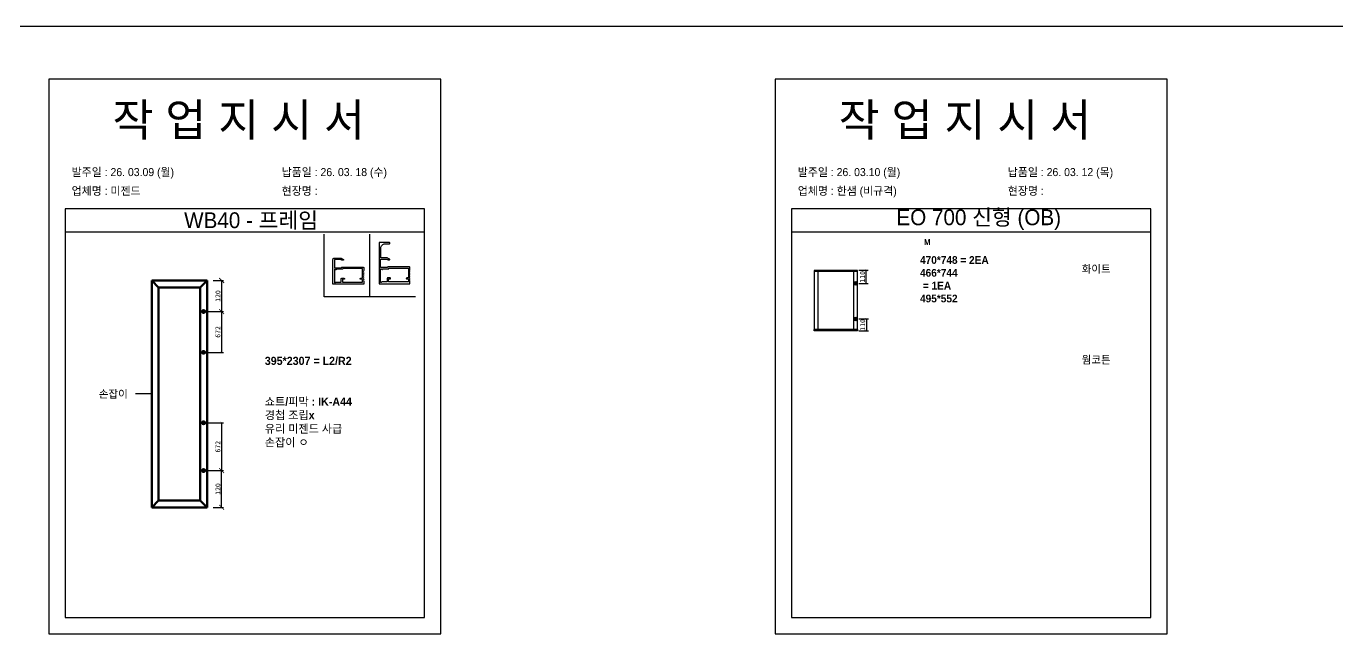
# Model space of a CAD drawing. Header units: millimetres. Extents: x -44117 to 256353, y -2095463 to 65325.
# Drawn here: x 117864 to 124486, y -773344 to -770276 of the extents above; entities that cross this region are included whole.
import ezdxf

# ---------------------------------------------------------------- set-up
doc = ezdxf.new("R2010")
doc.units = ezdxf.units.MM
doc.header["$LTSCALE"] = 10
doc.layers.add('Layer1', color=7, linetype='Continuous', lineweight=70)
doc.styles.add('MtX_Gulim', font='')
doc.styles.get('MtX_Gulim').set_extended_font_data('Gulim', bold=True)
doc.dimstyles.new('ISO-25', dxfattribs={"dimtxt": 2.5, "dimasz": 2.5, "dimexe": 1, "dimexo": 1, "dimtad": 1, "dimtxsty": 'Standard', "dimblk": 'ARCHTICK', "dimcen": 2.5, "dimadec": 0, "dimazin": 0, "dimtfac": 1, "dimtmove": 0, "dimatfit": 3, "dimfxl": 0, "dimarcsym": 0})

# ---------------------------------------------------------------- blocks, each defined once
blk = doc.blocks.new('_ArchTick')
at = {"color": 0, "linetype": 'ByBlock', "const_width": 0.15}
blk.add_lwpolyline([(-0.5, -0.5), (0.5, 0.5)], dxfattribs=at)
blk = doc.blocks.new('*D5087')
at = {"color": 0, "lineweight": -2}
for p, q in [((118801.1, -772520.4), (118861.5, -772520.4)), ((118851.5, -772706.1), (118851.5, -772520.4)), ((118808.1, -772706.1), (118861.5, -772706.1))]:
    blk.add_line(p, q, dxfattribs=at)
at = {"layer": 'Defpoints', "color": 0}
for p in [(118771.1, -772520.4), (118851.5, -772520.4), (118778.1, -772706.1)]:
    blk.add_point(p, dxfattribs=at)
at = {"color": 0, "lineweight": -2, "xscale": 25, "yscale": 25, "zscale": 25}
for p, rotation in [((118851.5, -772520.4), 90), ((118851.5, -772706.1), 270)]:
    blk.add_blockref('_ArchTick', p, dxfattribs=dict(at, rotation=rotation))
at = {"color": 0, "insert": (118832.7, -772613.2), "char_height": 25, "attachment_point": 5, "rotation": 90}
blk.add_mtext('120', dxfattribs=at)
blk = doc.blocks.new('*D5088')
at = {"color": 0, "lineweight": -2}
for p, q in [((118808.1, -771559.9), (118861.5, -771559.9)), ((118851.5, -771559.9), (118851.5, -771717.1)), ((118801.1, -771717.1), (118861.5, -771717.1))]:
    blk.add_line(p, q, dxfattribs=at)
at = {"layer": 'Defpoints', "color": 0}
for p in [(118778.1, -771559.9), (118771.1, -771717.1), (118851.5, -771717.1)]:
    blk.add_point(p, dxfattribs=at)
at = {"color": 0, "lineweight": -2, "xscale": 25, "yscale": 25, "zscale": 25}
for p, rotation in [((118851.5, -771559.9), 90), ((118851.5, -771717.1), 270)]:
    blk.add_blockref('_ArchTick', p, dxfattribs=dict(at, rotation=rotation))
at = {"color": 0, "insert": (118832.7, -771638.5), "char_height": 25, "attachment_point": 5, "rotation": 90}
blk.add_mtext('120', dxfattribs=at)
blk = doc.blocks.new('*D5089')
at = {"color": 0, "lineweight": -2}
for p, q in [((118775.6, -772278.5), (118861.5, -772278.5)), ((118851.5, -772278.5), (118851.5, -772520.4)), ((118775.6, -772520.4), (118861.5, -772520.4))]:
    blk.add_line(p, q, dxfattribs=at)
at = {"layer": 'Defpoints', "color": 0}
for p in [(118760.6, -772278.5), (118760.6, -772520.4), (118851.5, -772520.4)]:
    blk.add_point(p, dxfattribs=at)
at = {"color": 0, "lineweight": -2, "xscale": 10, "yscale": 10, "zscale": 10}
for p, rotation in [((118851.5, -772278.5), 90), ((118851.5, -772520.4), 270)]:
    blk.add_blockref('_ArchTick', p, dxfattribs=dict(at, rotation=rotation))
at = {"color": 0, "insert": (118832.7, -772399.5), "char_height": 25, "attachment_point": 5, "rotation": 90}
blk.add_mtext('672', dxfattribs=at)
blk = doc.blocks.new('*D5090')
at = {"color": 0, "lineweight": -2}
for p, q in [((118775.6, -771717.1), (118861.5, -771717.1)), ((118851.5, -771717.1), (118851.5, -771923)), ((118775.6, -771923), (118861.5, -771923))]:
    blk.add_line(p, q, dxfattribs=at)
at = {"layer": 'Defpoints', "color": 0}
for p in [(118760.6, -771717.1), (118760.6, -771923), (118851.5, -771923)]:
    blk.add_point(p, dxfattribs=at)
at = {"color": 0, "lineweight": -2, "xscale": 10, "yscale": 10, "zscale": 10}
for p, rotation in [((118851.5, -771717.1), 90), ((118851.5, -771923), 270)]:
    blk.add_blockref('_ArchTick', p, dxfattribs=dict(at, rotation=rotation))
at = {"color": 0, "insert": (118832.7, -771820), "char_height": 25, "attachment_point": 5, "rotation": 90}
blk.add_mtext('672', dxfattribs=at)
blk = doc.blocks.new('*D5093')
at = {"color": 0, "lineweight": -2}
for p, q in [((122070, -771508.8), (122118.2, -771508.8)), ((122108.2, -771574.5), (122108.2, -771508.8)), ((122070, -771574.5), (122118.2, -771574.5))]:
    blk.add_line(p, q, dxfattribs=at)
at = {"layer": 'Defpoints', "color": 0}
for p in [(122055, -771508.8), (122108.2, -771508.8), (122055, -771574.5)]:
    blk.add_point(p, dxfattribs=at)
at = {"color": 0, "lineweight": -2, "xscale": 10, "yscale": 10, "zscale": 10}
for p, rotation in [((122108.2, -771508.8), 90), ((122108.2, -771574.5), 270)]:
    blk.add_blockref('_ArchTick', p, dxfattribs=dict(at, rotation=rotation))
at = {"color": 0, "insert": (122089.4, -771541.7), "char_height": 25, "attachment_point": 5, "rotation": 90}
blk.add_mtext('110', dxfattribs=at)
blk = doc.blocks.new('*D5094')
at = {"color": 0, "lineweight": -2}
for p, q in [((122070, -771754.6), (122119, -771754.6)), ((122109, -771754.6), (122109, -771814.3)), ((122070, -771814.3), (122119, -771814.3))]:
    blk.add_line(p, q, dxfattribs=at)
at = {"layer": 'Defpoints', "color": 0}
for p in [(122055, -771754.6), (122055, -771814.3), (122109, -771814.3)]:
    blk.add_point(p, dxfattribs=at)
at = {"color": 0, "lineweight": -2, "xscale": 10, "yscale": 10, "zscale": 10}
for p, rotation in [((122109, -771754.6), 90), ((122109, -771814.3), 270)]:
    blk.add_blockref('_ArchTick', p, dxfattribs=dict(at, rotation=rotation))
at = {"color": 0, "insert": (122090.3, -771784.5), "char_height": 25, "attachment_point": 5, "rotation": 90}
blk.add_mtext('110', dxfattribs=at)

msp = doc.modelspace()

# ---------------------------------------------------------------- linework, layer by layer
at = {"color": 1}
for p, q in [((104015.69829, -770275.88418), (196284.84516, -770275.88418)), ((104015.69829, -770275.88418), (196284.84516, -770275.88418)), ((118498.1006, -772133.00016), (118417.03661, -772133.00016))]:
    msp.add_line(p, q, dxfattribs=at)
for p, q in [((119876.64892, -771197.88735), (118061.14853, -771197.88735)), ((123545.36082, -771197.88735), (121729.86043, -771197.88735)), ((119876.64892, -771315.77699), (118061.14853, -771315.77699)), ((119368.99291, -771643.05731), (119368.99291, -771326.22564)), ((119600.39576, -771643.05731), (119600.39576, -771326.22564)), ((123545.36082, -771315.77699), (121729.86043, -771315.77699)), ((121844.56952, -771509.05661), (121844.56952, -771814.07494)), ((122064.48791, -771509.4516), (121844.56952, -771509.4516)), ((122064.48791, -771515.4203), (121844.56952, -771515.4203)), ((122064.26847, -771508.83717), (121844.78896, -771508.83717)), ((121864.09947, -771514.98143), (121864.09947, -771807.71126)), ((122044.73852, -771807.71126), (122044.73852, -771515.4203)), ((122063.39072, -771515.4203), (122063.39072, -771508.83717)), ((122064.48791, -771814.07494), (122064.48791, -771509.05661)), ((119831.79861, -771643.05731), (119368.99291, -771643.05731)), ((122064.48791, -771807.71126), (121844.56952, -771807.71126)), ((122064.48791, -771813.67996), (121844.56952, -771813.67996)), ((122064.26847, -771814.29439), (121844.78896, -771814.29439)), ((121845.66671, -771814.29439), (121845.66671, -771807.71126)), ((122063.39072, -771807.71126), (122063.39072, -771814.29439))]:
    msp.add_line(p, q)
for points in [[(117978.62579, -773344.45754), (119959.17167, -773344.45754), (119959.17167, -770543.39979), (117978.62579, -770543.39979)], [(121647.33769, -773344.45754), (123627.88357, -773344.45754), (123627.88357, -770543.39979), (121647.33769, -770543.39979)]]:
    msp.add_lwpolyline(points, close=True)
for points in [[(118061.14853, -771197.88735), (118061.14853, -773261.93479), (119876.64892, -773261.93479), (119876.64892, -771197.88735)], [(121729.86043, -771197.88735), (121729.86043, -773261.93479), (123545.36082, -773261.93479), (123545.36082, -771197.88735)]]:
    msp.add_lwpolyline(points)
at = {"color": 7, "elevation": 0}
for points in [[(119802.99716, -771574.49545), (119802.99716, -771561.59545), (119801.19716, -771559.79545), (119802.99716, -771557.99545), (119801.19716, -771556.19545), (119802.99716, -771554.39545), (119801.19716, -771552.59545), (119802.99716, -771550.79545), (119801.19716, -771548.99545), (119802.99716, -771547.19545), (119801.19716, -771545.39545), (119802.99716, -771543.59545), (119801.19716, -771541.79545), (119802.99716, -771539.99545), (119801.19716, -771538.19545), (119802.99716, -771536.39545), (119801.19716, -771534.59545), (119802.99716, -771532.79545), (119801.19716, -771530.99545), (119802.99716, -771529.19545), (119801.19716, -771527.39545), (119802.99716, -771525.59545), (119801.19716, -771523.79545), (119802.99716, -771521.99545), (119801.19716, -771520.19545), (119802.99716, -771518.39545), (119801.19716, -771516.59545), (119802.99716, -771514.79545), (119801.19716, -771512.99545), (119802.99716, -771511.19545), (119801.19716, -771509.39545), (119802.99716, -771507.59545), (119802.99716, -771494.69545, 0.4142135624), (119799.99716, -771491.69545), (119691.99716, -771491.69545, 0.4142135624), (119690.19716, -771493.49545), (119690.19716, -771494.09545, -0.4142135624), (119688.99716, -771495.29545), (119655.99716, -771495.29545, -0.4142135624), (119654.19716, -771493.49545), (119654.19716, -771453.89545, -0.4142135624), (119655.99716, -771452.09545), (119688.99716, -771452.09545, -0.4142135624), (119690.19716, -771453.29545), (119690.19716, -771453.89545, 0.4142135624), (119691.99716, -771455.69545), (119699.19716, -771455.69545, 0.855700792), (119699.74697, -771452.18147), (119688.70072, -771446.09545), (119655.99716, -771446.09545), (119655.99716, -771396.17422, -0.4173893777), (119677.1033, -771375.29545), (119680.14505, -771375.29545, 0.118515719), (119681.78141, -771374.90205, -0.2466321039), (119684.5711, -771374.93483, 0.2301863539), (119687.71899, -771374.93483), (119687.71899, -771374.93483, -0.2466321039), (119690.50868, -771374.90205, 0.2404082058), (119693.78141, -771374.90205, -0.2466321039), (119696.5711, -771374.93483, 0.1244779229), (119697.99716, -771375.29545, 0.4142135624), (119700.99716, -771372.29545), (119700.99716, -771371.09545, 0.4142135624), (119697.99716, -771368.09545), (119649.99716, -771368.09545, 0.4142135624), (119646.99716, -771371.09545), (119646.99716, -771575.69545, 0.4142135624), (119648.79716, -771577.49545), (119799.99716, -771577.49545, 0.4142135624), (119802.99716, -771574.49545)], [(119570.04297, -771496.32442), (119570.04297, -771509.22442), (119568.24297, -771511.02442), (119570.04297, -771512.82442), (119568.24297, -771514.62442), (119570.04297, -771516.42442), (119568.24297, -771518.22442), (119570.04297, -771520.02442), (119568.24297, -771521.82442), (119570.04297, -771523.62442), (119568.24297, -771525.42442), (119570.04297, -771527.22442), (119568.24297, -771529.02442), (119570.04297, -771530.82442), (119568.24297, -771532.62442), (119570.04297, -771534.42442), (119568.24297, -771536.22442), (119570.04297, -771538.02442), (119568.24297, -771539.82442), (119570.04297, -771541.62442), (119568.24297, -771543.42442), (119570.04297, -771545.22442), (119568.24297, -771547.02442), (119570.04297, -771548.82442), (119568.24297, -771550.62442), (119570.04297, -771552.42442), (119568.24297, -771554.22442), (119570.04297, -771556.02442), (119568.24297, -771557.82442), (119570.04297, -771559.62442), (119568.24297, -771561.42442), (119570.04297, -771563.22442), (119570.04297, -771576.12442, -0.4142135624), (119567.04297, -771579.12442), (119567.04297, -771579.12442), (119415.84297, -771579.12442, -0.4142135624), (119414.04297, -771577.32442), (119414.04297, -771453.72442, -0.4142135624), (119420.04297, -771447.72442), (119455.74653, -771447.72442), (119466.79278, -771453.81045, -0.855700792), (119466.24297, -771457.32442), (119459.04297, -771457.32442, -0.4142135624), (119457.24297, -771455.52442), (119457.24297, -771454.92442, 0.4142135624), (119456.04297, -771453.72442), (119423.04297, -771453.72442, 0.4142135624), (119421.24297, -771455.52442), (119421.24297, -771495.12442, 0.4142135624), (119423.04297, -771496.92442), (119456.04297, -771496.92442, 0.4142135624), (119457.24297, -771495.72442), (119457.24297, -771495.12442, -0.4142135624), (119459.04297, -771493.32442), (119567.04297, -771493.32442, -0.4142135623), (119570.04297, -771496.32442)]]:
    msp.add_lwpolyline(points, format="xyb", dxfattribs=at)
at = {"color": 7}
for points in [[(119421.24297, -771504.72443), (119421.24297, -771570.72442, 0.6516899091), (119424.25596, -771572.05433), (119427.82997, -771568.79452, -0.3444690404), (119430.04068, -771568.62624, 0.1479411349), (119431.03839, -771568.92805), (119453.64297, -771568.92805, 0.4142135624), (119455.44297, -771567.12805), (119455.44297, -771550.92442, -0.4142135624), (119457.24297, -771549.12442), (119470.44297, -771549.12442, -0.4142135624), (119472.24297, -771550.92442), (119472.24297, -771552.12442, -0.4142135624), (119470.44297, -771553.92442), (119463.24297, -771553.92442, 0.4142135624), (119461.44297, -771555.72442), (119461.44297, -771567.12442, 0.4142135624), (119463.24297, -771568.92442), (119560.74297, -771568.92442, 0.4142135624), (119562.54297, -771567.12442), (119562.54297, -771555.72442, 0.4142135624), (119560.74297, -771553.92442), (119553.54297, -771553.92442, -0.4142135624), (119551.74297, -771552.12442), (119551.74297, -771550.92442, -0.4142135624), (119553.54297, -771549.12442), (119560.74297, -771549.12442, 0.4142135624), (119562.54297, -771547.32442), (119562.54297, -771501.12442, 0.4142135624), (119560.74297, -771499.32442), (119464.44297, -771499.32442, 0.4142135624), (119463.24297, -771500.52442), (119463.24297, -771501.12442, -0.414213547), (119461.44297, -771502.92442), (119432.04297, -771502.92443, 0.4142135328), (119430.84297, -771504.12443), (119430.84297, -771505.32443, -0.6516899091), (119427.82997, -771506.65433), (119424.25596, -771503.39452, 0.651689909), (119421.24297, -771504.72443)], [(119694.39716, -771501.29545, 0.414213547), (119696.19716, -771499.49545), (119696.19716, -771498.89545, -0.4142135624), (119697.39716, -771497.69545), (119793.69716, -771497.69545, -0.4142135624), (119795.49716, -771499.49545), (119795.49716, -771545.69545, -0.4142135624), (119793.69716, -771547.49545), (119786.49716, -771547.49545, 0.4142135624), (119784.69716, -771549.29545), (119784.69716, -771550.49545, 0.4142135624), (119786.49716, -771552.29545), (119793.69716, -771552.29545, -0.4142135624), (119795.49716, -771554.09545), (119795.49716, -771565.49545, -0.4142135624), (119793.69716, -771567.29545), (119696.19716, -771567.29545, -0.4142135624), (119694.39716, -771565.49545), (119694.39716, -771554.09545, -0.4142135624), (119696.19716, -771552.29545), (119703.39716, -771552.29545, 0.4142135624), (119705.19716, -771550.49545), (119705.19716, -771549.29545, 0.4142135624), (119703.39716, -771547.49545), (119690.19716, -771547.49545, 0.4142135624), (119688.39716, -771549.29545), (119688.39716, -771565.49907, -0.4142135624), (119686.59716, -771567.29907), (119663.99258, -771567.29907, -0.1479411349), (119662.99487, -771566.99726, 0.3444690404), (119660.78417, -771567.16554), (119657.21015, -771570.42535, -0.6516899091), (119654.19716, -771569.09545), (119654.19716, -771503.09545, -0.651689909), (119657.21015, -771501.76554), (119660.78417, -771505.02535, 0.6516899091), (119663.79716, -771503.69545), (119663.79716, -771502.49545, -0.4142135328), (119664.99716, -771501.29545), (119694.39935, -771501.29544)]]:
    msp.add_lwpolyline(points, format="xyb", dxfattribs=at)
for centre, start, end in [((122064.26847, -771509.05661), 0, 90), ((121844.78896, -771814.07495), 180, 270), ((122064.26847, -771814.07495), 270, 0)]:
    msp.add_arc(centre, 0.21944, start, end)
at = {"layer": 'Layer1'}
for p, q in [((118533.1006, -771594.9435), (118498.1006, -771559.9435)), ((118778.1006, -771559.9435), (118498.1006, -771559.9435)), ((118743.1006, -771594.9435), (118778.1006, -771559.9435)), ((118778.1006, -772706.05682), (118778.1006, -771559.9435)), ((122054.99711, -771566.42734), (122054.99711, -771582.60259)), ((118760.6006, -771706.61393), (118760.6006, -771727.61393)), ((122054.99711, -771762.71034), (122054.99711, -771746.53509)), ((118771.1006, -771922.98589), (118750.1006, -771922.98589)), ((118760.6006, -771912.48589), (118760.6006, -771933.48589)), ((118771.1006, -772278.46028), (118750.1006, -772278.46028)), ((118760.6006, -772267.96028), (118760.6006, -772288.96028)), ((118771.1006, -772520.43984), (118750.1006, -772520.43984)), ((118760.6006, -772509.93984), (118760.6006, -772530.93984)), ((118498.1006, -772706.05682), (118533.1006, -772671.05682)), ((118778.1006, -772706.05682), (118743.1006, -772671.05682)), ((118498.1006, -772706.05682), (118778.1006, -772706.05682))]:
    msp.add_line(p, q, dxfattribs=at)
at = {"layer": 'Layer1', "color": 1}
msp.add_line((118498.1006, -771559.9435), (118498.1006, -772706.05682), dxfattribs=at)
at = {"layer": 'Layer1'}
for points in [[(118533.1006, -772671.05682), (118743.1006, -772671.05682), (118743.1006, -771594.9435), (118533.1006, -771594.9435)], [(122063.08474, -771574.51497), (122046.90949, -771574.51497)], [(118771.1006, -771717.11393), (118750.1006, -771717.11393)], [(122063.08474, -771754.62272), (122046.90949, -771754.62272)]]:
    msp.add_lwpolyline(points, close=True, dxfattribs=at)
for centre, radius in [((122054.99711, -771574.51497), 5.39175), ((118760.6006, -771717.11393), 7), ((122054.99711, -771754.62272), 5.39175), ((118760.6006, -771922.98589), 7), ((118760.6006, -772278.46028), 7), ((118760.6006, -772520.43984), 7)]:
    msp.add_circle(centre, radius, dxfattribs=at)

# ---------------------------------------------------------------- texts
at = {"linetype": 'Continuous', "style": 'MtX_Gulim'}
msp.add_text('M', height=30.31593, dxfattribs=at).set_placement((122400.0804, -771381.60665))
at = {"attachment_point": 1}
for s, width, gutter_width, heights, insert, char_height in [('{\\fGulim|b0|i0|c129|p50;작 업 지 시 서}', 3898.9872873, 14.7362, [-183.72574], (118300.2365, -770666.1966), 165.0454901), ('{\\fGulim|b0|i0|c129|p50;작 업 지 시 서}', 3898.9872873, 14.7362, [-183.72574], (121968.9484, -770666.1966), 165.0454901), ('\\pt11;{\\fGulim|b0|i0|c129|p50;발주일 : 26. 03.09 (월)}', 3898.9872873, 14.7362, [40.67678], (118093.68283, -770992.42129), 40.4361451), ('{\\fGulim|b0|i0|c129|p50;납품일 : 26. 03. 18 (수)}', 3898.9872873, 14.7362, [41.36774], (119154.6636, -770992.42129), 40.4361451), ('\\pt11;{\\fGulim|b0|i0|c129|p50;발주일 : 26. 03.10 (월)}', 3898.9872873, 14.7362, [40.67678], (121762.39473, -770992.42129), 40.4361451), ('{\\fGulim|b0|i0|c129|p50;납품일 : 26. 03. 12 (목)}', 3898.9872873, 14.7362, [41.36774], (122823.3755, -770992.42129), 40.4361451), ('{\\fGulim|b0|i0|c129|p50;업체명 : 미젠드}', 3898.9872873, 14.7362, [42.57324], (118093.68283, -771087.50657), 40.4361451), ('{\\fGulim|b0|i0|c129|p50;현장명 :  }', 3898.9872873, 14.7362, [45.12049], (119154.6636, -771087.50657), 40.4361451), ('{\\fGulim|b0|i0|c129|p50;업체명 : 한샘 (비규격)}', 3898.9872873, 14.7362, [42.57324], (121762.39473, -771087.50657), 40.4361451), ('{\\fGulim|b0|i0|c129|p50;현장명 :  }', 3898.9872873, 14.7362, [45.12049], (122823.3755, -771087.50657), 40.4361451), ('{\\fGulim|b0|i0|c129|p50;WB40 - 프레임}', 1882.7812357, 7.11596, [-88.82541], (118662.01414, -771215.85745), 79.6987856), ('{\\fGulim|b0|i0|c129|p50;EO 700 신형 (OB)}', 1882.7812357, 7.11596, [-100.28675], (122260.7835, -771201.13524), 79.6987856), ('{\\f굴림|b1|i0|c129|p50;470*748 = 2EA\\P\\C1;466*744\\P\\C256; = 1EA\\P\\C1;495*552}', 11769.5052121, 151.36626, [-234.87514], (122379.99007, -771437.09929), 38.9227538), ('{\\f굴림|b1|i0|c129|p50;화이트}', 11769.5052121, 151.36626, [-43.2475], (123196.62494, -771482.26534), 38.9227538), ('{\\fGulim|b1|i0|c129|p50;395*2307 = L2/R2\\P\\P\\P쇼트/피막 : IK-A44\\P경첩 조립x\\P유리 미젠드 사급\\P손잡이 ㅇ}', 2645.8558546, 10, [1247.94849], (119069.75506, -771945.39604), 41.16), ('{\\f굴림|b1|i0|c129|p50;웜코튼}', 11769.5052121, 151.36626, [-42.01186], (123196.62494, -771941.38407), 38.9227538)]:
    msp.add_mtext_dynamic_manual_height_columns(s, width=width, gutter_width=gutter_width, heights=heights, dxfattribs=dict(at, insert=insert, char_height=char_height))
at = {"color": 1, "insert": (118230.73376, -772113.94456), "char_height": 38.9227538, "attachment_point": 1}
msp.add_mtext_dynamic_manual_height_columns('{\\f굴림|b1|i0|c129|p50;손잡이}', width=11769.5052121, gutter_width=151.36626, heights=[-43.2475], dxfattribs=at)

# ---------------------------------------------------------------- dimensions: what is measured, and where the dimension line sits
for base, p1, p2, text, override, picture, middle in [((122108.18223, -771508.83717), (122054.99711, -771574.51497), (122054.99711, -771508.83717), '110', {"dimscale": 10, "dimasz": 1, "dimexo": 1.5, "dimtxsty": 'Standard'}, '*D5093', (122089.43223, -771541.67607)), ((118851.49232, -771717.11393), (118778.1006, -771559.9435), (118771.1006, -771717.11393), '120', {"dimscale": 10, "dimexo": 3, "dimtxsty": 'Standard'}, '*D5088', (118832.74232, -771638.52872)), ((118851.49232, -771922.98589), (118760.6006, -771717.11393), (118760.6006, -771922.98589), '672', {"dimscale": 10, "dimasz": 1, "dimexo": 1.5, "dimtxsty": 'Standard'}, '*D5090', (118832.74232, -771820.04991)), ((122109.03288, -771814.29439), (122054.99711, -771754.62272), (122054.99711, -771814.29439), '110', {"dimscale": 10, "dimasz": 1, "dimexo": 1.5, "dimtxsty": 'Standard'}, '*D5094', (122090.28288, -771784.45855)), ((118851.49232, -772520.43984), (118760.6006, -772278.46028), (118760.6006, -772520.43984), '672', {"dimscale": 10, "dimasz": 1, "dimexo": 1.5, "dimtxsty": 'Standard'}, '*D5089', (118832.74232, -772399.45006)), ((118851.49232, -772520.43984), (118778.1006, -772706.05682), (118771.1006, -772520.43984), '120', {"dimscale": 10, "dimexo": 3, "dimtxsty": 'Standard'}, '*D5087', (118832.74232, -772613.24833))]:
    dim = msp.add_linear_dim(base=base, p1=p1, p2=p2, angle=90, text=text, dimstyle='ISO-25', override=override)
    dim.commit()
    dim.dimension.update_dxf_attribs({"geometry": picture, "text_midpoint": middle})

doc.saveas('drawing.dxf')
